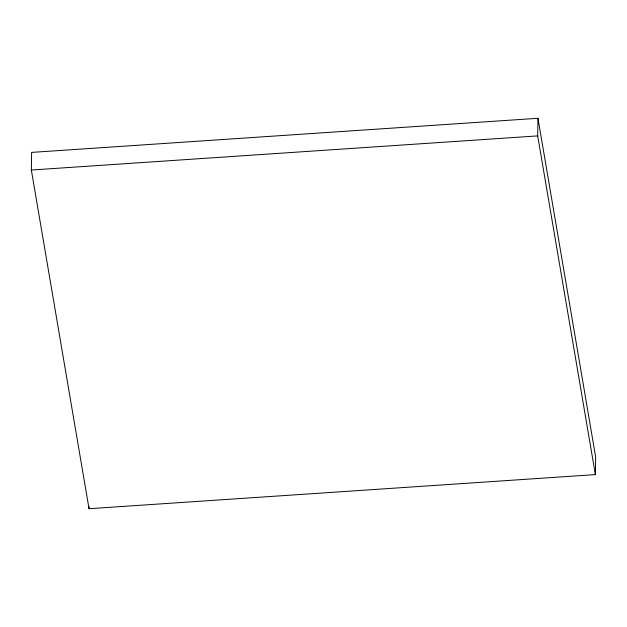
<?xml version="1.0" encoding="UTF-8"?>
<svg xmlns="http://www.w3.org/2000/svg" width="627" height="627" viewBox="0 0 627 627"><rect width="100%" height="100%" fill="white"/><g stroke="black" fill="none" stroke-linecap="round" stroke-linejoin="round"><path stroke-width="0.94" d="M31.35 170.019L31.624 152.4L537.966 118.284L595.65 456.981L595.376 474.6L89.034 508.716L31.35 170.019L537.692 135.894L595.376 474.6M89.034 508.716L89.065 506.757M537.692 135.894L537.966 118.284"/></g></svg>
